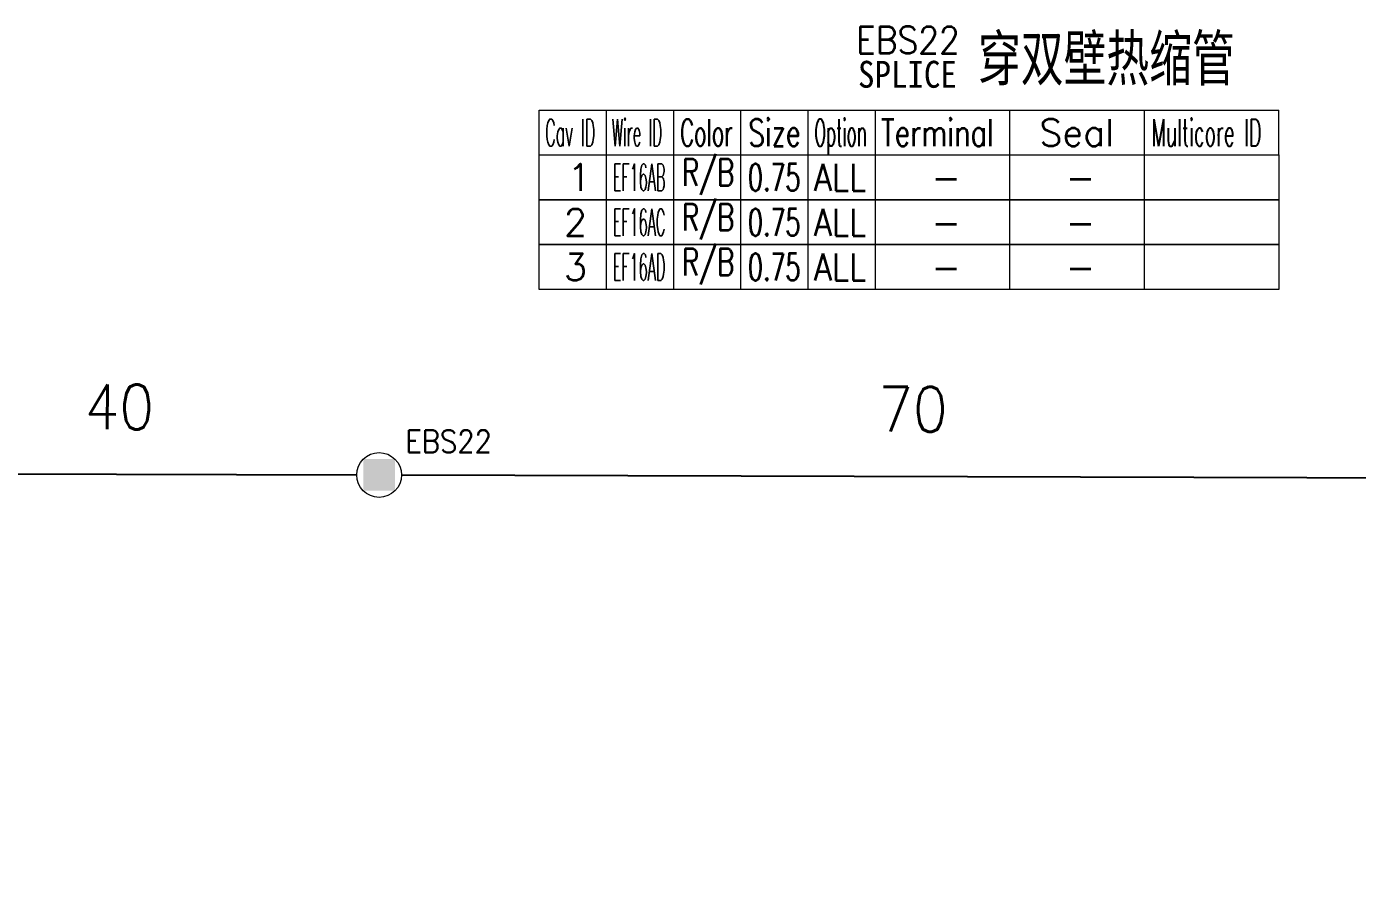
# Model space of a CAD drawing. Header units: inches. Extents: x 47316 to 59086, y 3141 to 11743.
# Drawn here: x 52336.6 to 52485.1, y 9675.6 to 9770.5 of the extents above; entities that cross this region are included whole.
import ezdxf

# ---------------------------------------------------------------- set-up
doc = ezdxf.new("R2010")
doc.units = ezdxf.units.IN
doc.header["$MEASUREMENT"] = 0
doc.styles.add('MtX_FangSong_GB2312', font='')
doc.styles.get("Standard").update_dxf_attribs({"font": ''})
doc.styles.get('MtX_FangSong_GB2312').set_extended_font_data('FangSong_GB2312')
doc.styles.get('Standard').set_extended_font_data('SimSun')
doc.linetypes.add('_VH_FELT_TAPE', pattern='A,0.4,-0.7,["FELT",Standard,S=0.3,R=0,X=-0.5,Y=-0.15],-0.7', length=1.8)

msp = doc.modelspace()

# ---------------------------------------------------------------- linework, layer by layer
at = {"color": 0, "linetype": 'Continuous', "lineweight": 15}
for p, q in [((52393.82, 9761.14), (52476.32, 9761.14)), ((52393.82, 9756.14), (52393.82, 9761.14)), ((52393.82, 9756.14), (52476.32, 9756.14))]:
    msp.add_line(p, q, dxfattribs=at)
at = {"color": 7, "linetype": 'Continuous', "lineweight": 15}
for p, q in [((52401.32, 9756.14), (52401.32, 9761.14)), ((52408.82, 9756.14), (52408.82, 9761.14)), ((52416.32, 9756.14), (52416.32, 9761.14)), ((52423.82, 9756.14), (52423.82, 9761.14)), ((52431.32, 9756.14), (52431.32, 9761.14)), ((52446.32, 9756.14), (52446.32, 9761.14)), ((52461.32, 9756.14), (52461.32, 9761.14)), ((52476.32, 9756.14), (52476.32, 9761.14))]:
    msp.add_line(p, q, dxfattribs=at)
at = {"color": 102, "linetype": 'Continuous', "lineweight": 15}
for p, q in [((52401.32, 9751.14), (52401.32, 9756.14)), ((52408.82, 9751.14), (52408.82, 9756.14)), ((52416.32, 9751.14), (52416.32, 9756.14)), ((52423.82, 9751.14), (52423.82, 9756.14)), ((52431.32, 9751.14), (52431.32, 9756.14)), ((52446.32, 9751.14), (52446.32, 9756.14)), ((52461.32, 9751.14), (52461.32, 9756.14)), ((52401.32, 9746.14), (52401.32, 9751.14)), ((52408.82, 9746.14), (52408.82, 9751.14)), ((52416.32, 9746.14), (52416.32, 9751.14)), ((52423.82, 9746.14), (52423.82, 9751.14)), ((52431.32, 9746.14), (52431.32, 9751.14)), ((52446.32, 9746.14), (52446.32, 9751.14)), ((52461.32, 9746.14), (52461.32, 9751.14)), ((52401.32, 9741.14), (52401.32, 9746.14)), ((52408.82, 9741.14), (52408.82, 9746.14)), ((52416.32, 9741.14), (52416.32, 9746.14)), ((52423.82, 9741.14), (52423.82, 9746.14)), ((52431.32, 9741.14), (52431.32, 9746.14)), ((52446.32, 9741.14), (52446.32, 9746.14)), ((52461.32, 9741.14), (52461.32, 9746.14))]:
    msp.add_line(p, q, dxfattribs=at)
at = {"color": 0, "linetype": '_VH_FELT_TAPE', "lineweight": -3, "ltscale": 5}
msp.add_line((52320.04, 9720.61), (52373.46, 9720.46), dxfattribs=at)
at = {"color": 0, "linetype": 'Continuous', "lineweight": 15}
for points in [[(52393.82, 9751.14), (52393.82, 9756.14), (52476.32, 9756.14), (52476.32, 9751.14)], [(52393.82, 9746.14), (52393.82, 9751.14), (52476.32, 9751.14), (52476.32, 9746.14)], [(52393.82, 9741.14), (52393.82, 9746.14), (52476.32, 9746.14), (52476.32, 9741.14)]]:
    msp.add_lwpolyline(points, close=True, dxfattribs=at)
at = {"color": 0, "linetype": '_VH_FELT_TAPE', "lineweight": -3, "ltscale": 5}
msp.add_lwpolyline([(52491.42, 9675.56), (52492.09, 9720.11), (52378.46, 9720.44)], dxfattribs=at)
at = {"color": 0, "linetype": 'Continuous', "lineweight": 15}
msp.add_circle((52375.96, 9720.45), 2.5, dxfattribs=at)
at = {"color": 0, "linetype": 'Continuous', "lineweight": 15, "extrusion": (0, 0, -1)}
msp.add_solid([(-52374.19, 9722.22), (-52374.19, 9718.68), (-52377.73, 9722.22), (-52377.73, 9718.68)], dxfattribs=at)

# ---------------------------------------------------------------- texts
at = {"lineweight": 15, "style": 'MtX_FangSong_GB2312', "width": 0.7}
msp.add_text('穿双壁热缩管', height=5, dxfattribs=at).set_placement((52442.76, 9764.44))
at = {"color": 6, "linetype": 'Continuous', "lineweight": 20, "char_height": 3, "attachment_point": 1}
for s, insert, width in [('\\Fromans.shx;\\W0.9000000000;\\T1.0000000000;\\o\\lEBS22', (52429.15, 9770.46), 12.8571), ('\\f黑体|b0|i0|c1|p0;\\W0.9000000000;\\T1.0000000000;\\o\\lSPLICE', (52429.38, 9766.64), 11.6494)]:
    msp.add_mtext(s, dxfattribs=dict(at, insert=insert, width=width))
at = {"color": 7, "linetype": 'Continuous', "lineweight": 15, "char_height": 3, "attachment_point": 1}
for s, insert, width in [('\\Fromans.shx;\\W0.4292452830;\\T1.0000000000;\\o\\lCav ID', (52394.5, 9760.14), 6.5), ('\\Fromans.shx;\\W0.4026548673;\\T1.0000000000;\\o\\lWire ID', (52401.93, 9760.14), 6.5), ('\\Fromans.shx;\\W0.5687500000;\\T1.0000000000;\\o\\lColor', (52409.56, 9760.14), 6.5), ('\\Fromans.shx;\\W0.7222222222;\\T1.0000000000;\\o\\lSize', (52417.13, 9760.14), 6.5), ('\\Fromans.shx;\\W0.4595959596;\\T1.0000000000;\\o\\lOption', (52424.51, 9760.14), 6.5), ('\\Fromans.shx;\\W0.7480916031;\\T1.0000000000;\\o\\lTerminal', (52431.92, 9760.14), 14), ('\\Fromans.shx;\\W1.0000000000;\\T1.0000000000;\\o\\lSeal', (52449.6, 9760.14), 9.2857), ('\\Fromans.shx;\\W0.5185185185;\\T1.0000000000;\\o\\lMulticore ID', (52462.11, 9760.14), 14), ('\\Fromans.shx;\\W1.0000000000;\\T1.0000000000;\\o\\l1', (52397, 9755.14), 2.8571), ('\\Fromans.shx;\\W1.0000000000;\\T1.0000000000;\\o\\l2', (52396.57, 9750.14), 2.8571), ('\\Fromans.shx;\\W1.0000000000;\\T1.0000000000;\\o\\l3', (52396.57, 9745.14), 2.8571)]:
    msp.add_mtext(s, dxfattribs=dict(at, insert=insert, width=width))
at = {"color": 140, "linetype": 'Continuous', "lineweight": 15, "char_height": 3, "attachment_point": 1}
for s, insert, width in [('\\Fromans.shx;\\W0.7109375000;\\T1.0000000000;\\o\\lR/B', (52409.72, 9755.71), 6.5), ('\\Fromans.shx;\\W0.8750000000;\\T1.0000000000;\\o\\lALL', (52424.44, 9755.14), 6.5), ('\\Fromans.shx;\\W1.0000000000;\\T1.0000000000;\\o\\l-', (52452.53, 9755.14), 3.7143), ('\\Fromans.shx;\\W0.7109375000;\\T1.0000000000;\\o\\lR/B', (52409.72, 9750.71), 6.5), ('\\Fromans.shx;\\W0.8750000000;\\T1.0000000000;\\o\\lALL', (52424.44, 9750.14), 6.5), ('\\Fromans.shx;\\W1.0000000000;\\T1.0000000000;\\o\\l-', (52452.53, 9750.14), 3.7143), ('\\Fromans.shx;\\W0.7109375000;\\T1.0000000000;\\o\\lR/B', (52409.72, 9745.71), 6.5), ('\\Fromans.shx;\\W0.8750000000;\\T1.0000000000;\\o\\lALL', (52424.44, 9745.14), 6.5), ('\\Fromans.shx;\\W1.0000000000;\\T1.0000000000;\\o\\l-', (52452.53, 9745.14), 3.7143)]:
    msp.add_mtext(s, dxfattribs=dict(at, insert=insert, width=width))
at = {"color": 21, "linetype": 'Continuous', "lineweight": 15, "attachment_point": 1}
for s, insert, char_height, width in [('\\Fromans.shx;\\W0.3922413793;\\T1.0000000000;\\o\\lEF16AB', (52402.04, 9755.14), 3, 6.5), ('\\Fromans.shx;\\W0.6500000000;\\T1.0000000000;\\o\\l0.75', (52417.1, 9755.14), 3, 6.5), ('\\Fromans.shx;\\W1.0000000000;\\T1.0000000000;\\o\\l-', (52437.53, 9755.14), 3, 3.7143), ('\\Fromans.shx;\\W0.3922413793;\\T1.0000000000;\\o\\lEF16AC', (52402.04, 9750.14), 3, 6.5), ('\\Fromans.shx;\\W0.6500000000;\\T1.0000000000;\\o\\l0.75', (52417.1, 9750.14), 3, 6.5), ('\\Fromans.shx;\\W1.0000000000;\\T1.0000000000;\\o\\l-', (52437.53, 9750.14), 3, 3.7143), ('\\Fromans.shx;\\W0.3922413793;\\T1.0000000000;\\o\\lEF16AD', (52402.04, 9745.14), 3, 6.5), ('\\Fromans.shx;\\W0.6500000000;\\T1.0000000000;\\o\\l0.75', (52417.1, 9745.14), 3, 6.5), ('\\Fromans.shx;\\W1.0000000000;\\T1.0000000000;\\o\\l-', (52437.53, 9745.14), 3, 3.7143), ('\\Fromans.shx;\\W0.9000000000;\\T1.0000000000;\\o\\lEBS22', (52378.89, 9725.45), 2.5, 10.7143)]:
    msp.add_mtext(s, dxfattribs=dict(at, insert=insert, char_height=char_height, width=width))
at = {"color": 7, "linetype": '_VH_FELT_TAPE', "lineweight": 18, "ltscale": 5, "char_height": 5, "width": 8.5714, "attachment_point": 1, "rotation": 359.8316}
for s, insert in [('\\Fromans.shx;\\W0.9000000000;\\T1.0000000000;\\o\\l40', (52343.14, 9730.55)), ('\\Fromans.shx;\\W0.9000000000;\\T1.0000000000;\\o\\l70', (52431.66, 9730.29))]:
    msp.add_mtext(s, dxfattribs=dict(at, insert=insert))

doc.saveas('drawing.dxf')
